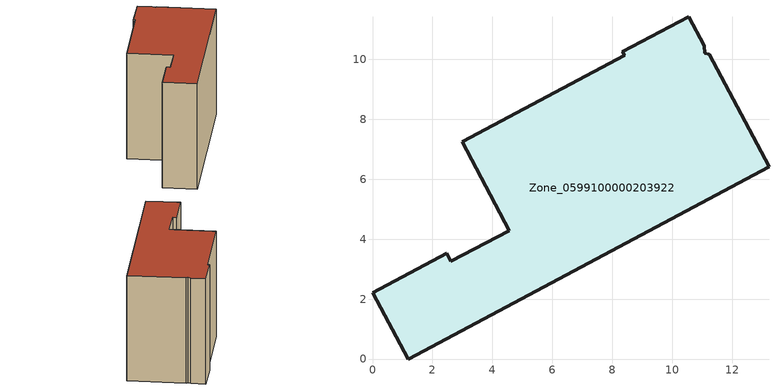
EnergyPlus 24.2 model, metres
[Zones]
Zone_0599100000203922
 floor ground (C_G): 2.61,3.26 4.56,4.29 2.99,7.25 8.41,10.14 8.34,10.26 10.56,11.42 11.07,10.46 11.08,10.2 11.23,10.17 13.23,6.42 1.19,0 0,2.21 2.47,3.53 z0
 wall outside (C_F): 4.56,4.29 2.61,3.26 2.47,3.53 0,2.21 1.19,0 13.23,6.42 11.23,10.17 11.08,10.2 11.07,10.46 10.56,11.42 8.34,10.26 8.41,10.14 2.99,7.25 4.56,4.29 z0:8.19
 roof outside (C_R): 11.08,10.2 11.07,10.46 10.56,11.42 8.34,10.26 8.41,10.14 2.99,7.25 4.56,4.29 2.61,3.26 2.47,3.53 0,2.21 1.19,0 13.23,6.42 11.23,10.17 z8.19
[BUILDING]
Pand.0599100000203922: North Axis=0; Terrain=City; Loads Convergence Tolerance Value=0.04; Temperature Convergence Tolerance Value=0.4; Solar Distribution=FullExterior; Maximum Number of Warmup Days=25; Minimum Number of Warmup Days=1
[Site:Location]
Rotterdam.The.Hague.AP_ZH_NLD Design_Conditions: Latitude=51.96; Longitude=4.45; Time Zone=1; Elevation=-4.5
[SITE:GROUNDTEMPERATURE:BUILDINGSURFACE]
18, 18, 18, 18, 18, 18, 18, 18, 18, 18, 18, 18
[MATERIAL] Thermal Absorptance=0.9; Solar Absorptance=0.7; Visible Absorptance=0.7
Name | Roughness | Thickness | Conductivity | Density | Specific Heat
G.TI.1975-1991 | MediumSmooth | 0.15 | 0.288461 | 540 | 1210
F.TI.1975-1991 | Rough | 0.3 | 0.230769 | 1920 | 840
R.TI.1975-1991 | MediumRough | 0.2 | 0.153846 | 1500 | 1000
[CONSTRUCTION]
C_G: G.TI.1975-1991
C_F: F.TI.1975-1991
C_R: R.TI.1975-1991
[ZONE]
Zone_0599100000203922: Type=1; Multiplier=1; Ceiling Height=Autocalculate; Volume=Autocalculate; Floor Area=autocalculate; Part of Total Floor Area=Yes
[ZONEINFILTRATION:DESIGNFLOWRATE]
Infil_Zone_0599100000203922: Zone or ZoneList or Space or SpaceList=Zone_0599100000203922; Schedule=AlwaysOn; Design Flow Rate Calculation Method=Flow/Area; Flow Rate per Floor Area=0.003; Constant Term Coefficient=1; Temperature Term Coefficient=0; Velocity Term Coefficient=0; Velocity Squared Term Coefficient=0
[HVACTEMPLATE:ZONE:IDEALLOADSAIRSYSTEM]
Zone_0599100000203922: Maximum Heating Supply Air Temperature=50; Minimum Cooling Supply Air Temperature=13; Maximum Heating Supply Air Humidity Ratio=0.0156; Minimum Cooling Supply Air Humidity Ratio=0.0077; Heating Limit=NoLimit; Cooling Limit=NoLimit; Dehumidification Control Type=ConstantSensibleHeatRatio; Cooling Sensible Heat Ratio=0.7; Dehumidification Setpoint=60; Humidification Control Type=None; Humidification Setpoint=30; Outdoor Air Method=None; Outdoor Air Flow Rate per Person=0.00944; Outdoor Air Flow Rate per Zone Floor Area=0; Outdoor Air Flow Rate per Zone=0; Demand Controlled Ventilation Type=None; Outdoor Air Economizer Type=NoEconomizer; Heat Recovery Type=None; Sensible Heat Recovery Effectiveness=0.7; Latent Heat Recovery Effectiveness=0.65
[ZONECONTROL:THERMOSTAT]
ThermostatControl_Zone_0599100000203922: Zone or ZoneList=Zone_0599100000203922; Control Type Schedule=DualSetpointControlType; Control 1=Thermostat_Zone_0599100000203922; Temperature Difference Between Cutout And Setpoint=0
[THERMOSTATSETPOINT:DUALSETPOINT]
Thermostat_Zone_0599100000203922: Heating Setpoint Temperature Schedule=HeatingSetpoint_Zone_0599100000203922; Cooling Setpoint Temperature Schedule=CoolingSetpoint_Zone_0599100000203922
[SCHEDULE:COMPACT]
HeatingSetpoint_Zone_0599100000203922: Through: 12/31, For: AllDays, Until: 24:00, 21
CoolingSetpoint_Zone_0599100000203922: Through: 12/31, For: AllDays, Until: 24:00, 24
DualSetpointControlType: Through: 12/31, For: AllDays, Until: 24:00, 4
AlwaysOn: Through: 12/31, For: AllDays, Until: 24:00, 1
